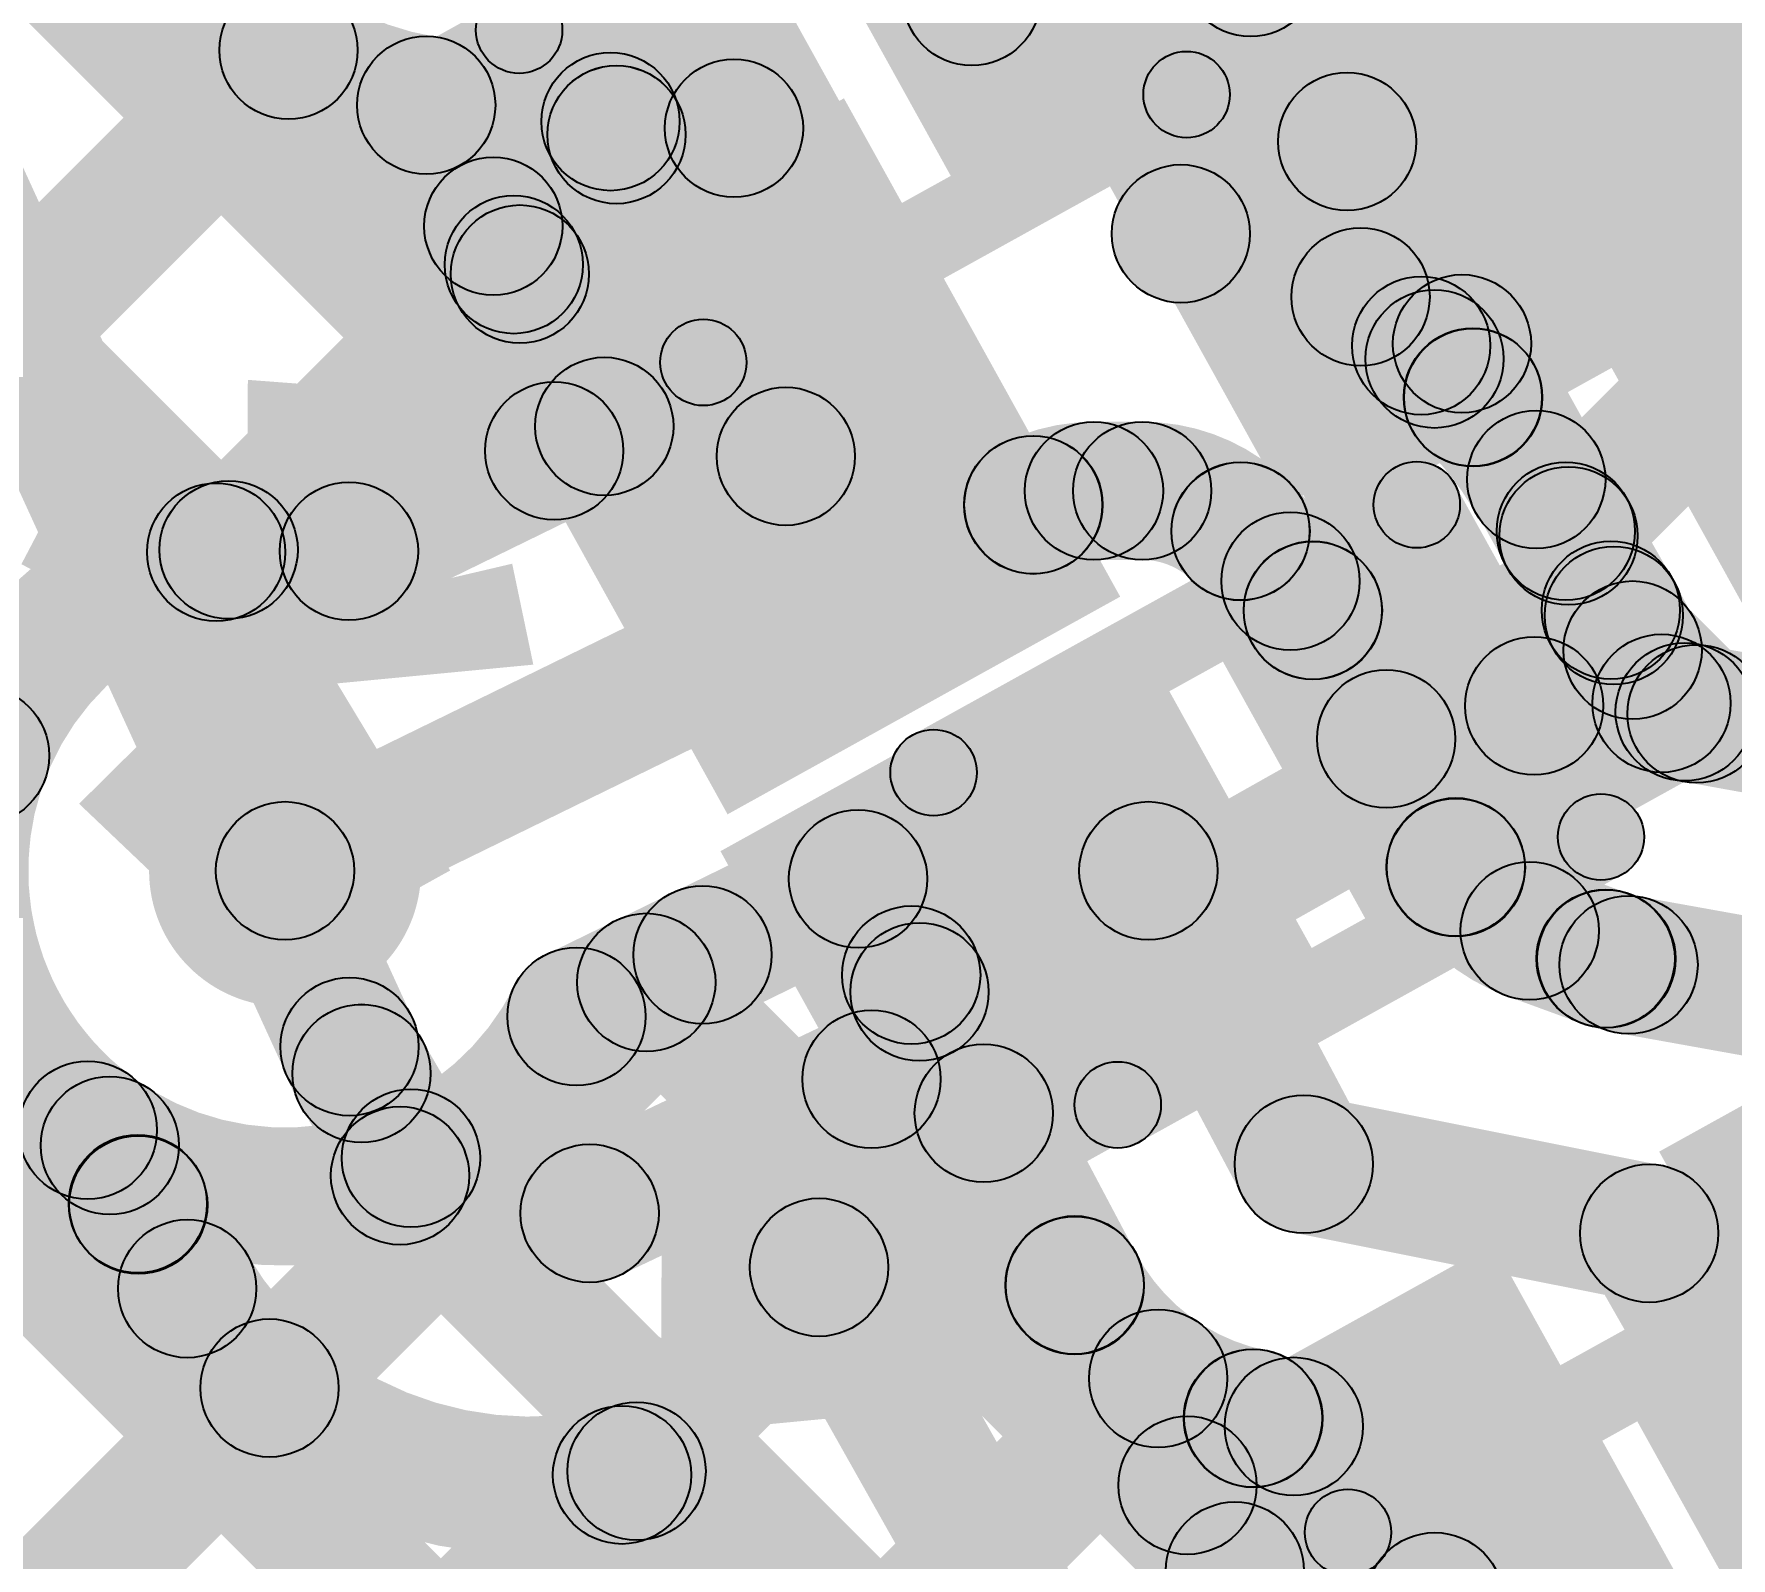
# Model space of a CAD drawing. Header units: millimetres. Extents: x 2.72 to 4.82, y 2.46 to 3.29.
# Drawn here: x 4.1385 to 4.2367, y 3.0222 to 3.1105 of the extents above; entities that cross this region are included whole.
import ezdxf

# ---------------------------------------------------------------- set-up
doc = ezdxf.new("R2010")
doc.units = ezdxf.units.MM
doc.header["$MEASUREMENT"] = 0
for name, color, linetype in [('BottomLayer', 5, 'Continuous'), ('BottomPaste', 16, 'Continuous'), ('BottomSolder', 6, 'Continuous'), ('TopLayer', 1, 'Continuous'), ('TopOverlay', 2, 'Continuous'), ('TopPaste', 8, 'Continuous'), ('TopSolder', 216, 'Continuous'), ('ViaHoleLayer', 16, 'Continuous')]:
    doc.layers.add(name, color=color, linetype=linetype)

# ---------------------------------------------------------------- blocks, each defined once
blk = doc.blocks.new('CAP_0201_B_11')
at = {"layer": 'BottomLayer'}
for points in [[(-0.0177165, 0.0059055), (-0.0059055, 0.0059055), (-0.0059055, -0.0059055), (-0.0177165, -0.0059055)], [(0.0059055, 0.0059055), (0.0177165, 0.0059055), (0.0177165, -0.0059055), (0.0059055, -0.0059055)]]:
    blk.add_hatch(color=5, dxfattribs=at).paths.add_polyline_path(points)
at = {"layer": 'BottomPaste'}
for points in [[(-0.0177165, 0.0059055), (-0.0059055, 0.0059055), (-0.0059055, -0.0059055), (-0.0177165, -0.0059055)], [(0.0059055, 0.0059055), (0.0177165, 0.0059055), (0.0177165, -0.0059055), (0.0059055, -0.0059055)]]:
    blk.add_hatch(color=16, dxfattribs=at).paths.add_polyline_path(points)
at = {"layer": 'BottomSolder'}
for points in [[(-0.0198819, 0.0080709), (-0.0037401, 0.0080709), (-0.0037401, -0.0080709), (-0.0198819, -0.0080709)], [(0.0037401, 0.0080709), (0.0198819, 0.0080709), (0.0198819, -0.0080709), (0.0037401, -0.0080709)]]:
    blk.add_hatch(color=6, dxfattribs=at).paths.add_polyline_path(points)
blk = doc.blocks.new('R__0402_B_47')
at = {"layer": 'BottomLayer'}
for points in [[(-0.0095, 0.0125), (-0.0095, -0.0125), (-0.0275, -0.0125), (-0.0275, 0.0125)], [(0.0275, 0.0125), (0.0275, -0.0125), (0.0095, -0.0125), (0.0095, 0.0125)]]:
    blk.add_hatch(color=5, dxfattribs=at).paths.add_polyline_path(points)
at = {"layer": 'BottomPaste'}
for points in [[(-0.0095, 0.0125), (-0.0095, -0.0125), (-0.0275, -0.0125), (-0.0275, 0.0125)], [(0.0275, 0.0125), (0.0275, -0.0125), (0.0095, -0.0125), (0.0095, 0.0125)]]:
    blk.add_hatch(color=16, dxfattribs=at).paths.add_polyline_path(points)
at = {"layer": 'BottomSolder'}
for points in [[(-0.0055, 0.0165), (-0.0055, -0.0165), (-0.0315, -0.0165), (-0.0315, 0.0165)], [(0.0315, 0.0165), (0.0315, -0.0165), (0.0055, -0.0165), (0.0055, 0.0165)]]:
    blk.add_hatch(color=6, dxfattribs=at).paths.add_polyline_path(points)
blk = doc.blocks.new('R__0402_B_48')
at = {"layer": 'BottomLayer'}
for points in [[(-0.0095, 0.0125), (-0.0095, -0.0125), (-0.0275, -0.0125), (-0.0275, 0.0125)], [(0.0275, 0.0125), (0.0275, -0.0125), (0.0095, -0.0125), (0.0095, 0.0125)]]:
    blk.add_hatch(color=5, dxfattribs=at).paths.add_polyline_path(points)
at = {"layer": 'BottomPaste'}
for points in [[(-0.0095, 0.0125), (-0.0095, -0.0125), (-0.0275, -0.0125), (-0.0275, 0.0125)], [(0.0275, 0.0125), (0.0275, -0.0125), (0.0095, -0.0125), (0.0095, 0.0125)]]:
    blk.add_hatch(color=16, dxfattribs=at).paths.add_polyline_path(points)
at = {"layer": 'BottomSolder'}
for points in [[(-0.0055, 0.0165), (-0.0055, -0.0165), (-0.0315, -0.0165), (-0.0315, 0.0165)], [(0.0315, 0.0165), (0.0315, -0.0165), (0.0055, -0.0165), (0.0055, 0.0165)]]:
    blk.add_hatch(color=6, dxfattribs=at).paths.add_polyline_path(points)
blk = doc.blocks.new('LED_0201_93')
at = {"layer": 'TopLayer'}
for points in [[(-0.011811, 0.00688975), (-0.003937, 0.00688975), (-0.003937, -0.00688975), (-0.011811, -0.00688975)], [(0.003937, 0.00688975), (0.011811, 0.00688975), (0.011811, -0.00688975), (0.003937, -0.00688975)]]:
    blk.add_hatch(color=1, dxfattribs=at).paths.add_polyline_path(points)
at = {"layer": 'TopOverlay'}
h = blk.add_hatch(color=2, dxfattribs=at)
edge = h.paths.add_edge_path()
edge.add_arc((-0.016, 0.011), 0.0025, 0, 360)
h = blk.add_hatch(color=2, dxfattribs=at)
edge = h.paths.add_edge_path()
edge.add_arc((-0.016, 0.011), 0.0025, 0, 360)
for points in [[(0.016, 0.0135), (0.016, 0.0085), (-0.016, 0.0085), (-0.016, 0.0135)], [(0.015999, -0.0130006), (0.028999, -0.0130006), (0.028999, 0.0129994), (0.015999, 0.0129994)], [(-0.0135, -0.011), (-0.0185, -0.011), (-0.0185, 0.011), (-0.0135, 0.011)], [(0.0130006, -0.0109996), (0.0170006, -0.0109996), (0.0170006, 0.0110004), (0.0130006, 0.0110004)], [(0.016, -0.0085), (0.016, -0.0135), (-0.016, -0.0135), (-0.016, -0.0085)]]:
    blk.add_hatch(color=2, dxfattribs=at).paths.add_polyline_path(points)
h = blk.add_hatch(color=2, dxfattribs=at)
edge = h.paths.add_edge_path()
edge.add_arc((0.016, 0.011), 0.0025, 0, 360)
h = blk.add_hatch(color=2, dxfattribs=at)
edge = h.paths.add_edge_path()
edge.add_arc((-0.016, -0.011), 0.0025, 0, 360)
h = blk.add_hatch(color=2, dxfattribs=at)
edge = h.paths.add_edge_path()
edge.add_arc((-0.016, -0.011), 0.0025, 0, 360)
h = blk.add_hatch(color=2, dxfattribs=at)
edge = h.paths.add_edge_path()
edge.add_arc((0.016, -0.011), 0.0025, 0, 360)
at = {"layer": 'TopPaste'}
for points in [[(-0.011811, 0.00688975), (-0.003937, 0.00688975), (-0.003937, -0.00688975), (-0.011811, -0.00688975)], [(0.003937, 0.00688975), (0.011811, 0.00688975), (0.011811, -0.00688975), (0.003937, -0.00688975)]]:
    blk.add_hatch(color=8, dxfattribs=at).paths.add_polyline_path(points)
at = {"layer": 'TopSolder'}
for points in [[(-0.0139764, 0.00905515), (-0.0017716, 0.00905515), (-0.0017716, -0.00905515), (-0.0139764, -0.00905515)], [(0.0017716, 0.00905515), (0.0139764, 0.00905515), (0.0139764, -0.00905515), (0.0017716, -0.00905515)]]:
    blk.add_hatch(color=216, dxfattribs=at).paths.add_polyline_path(points)
at = {"layer": 'TopOverlay'}
for centre in [(-0.016, 0.011), (-0.016, 0.011), (0.016, 0.011), (-0.016, -0.011), (-0.016, -0.011), (0.016, -0.011)]:
    blk.add_circle(centre, 0.0025, dxfattribs=at)
blk = doc.blocks.new('LED_0201_94')
at = {"layer": 'TopLayer'}
for points in [[(-0.011811, 0.00688975), (-0.003937, 0.00688975), (-0.003937, -0.00688975), (-0.011811, -0.00688975)], [(0.003937, 0.00688975), (0.011811, 0.00688975), (0.011811, -0.00688975), (0.003937, -0.00688975)]]:
    blk.add_hatch(color=1, dxfattribs=at).paths.add_polyline_path(points)
at = {"layer": 'TopOverlay'}
h = blk.add_hatch(color=2, dxfattribs=at)
edge = h.paths.add_edge_path()
edge.add_arc((-0.016, 0.0109999), 0.0025, 0, 360)
h = blk.add_hatch(color=2, dxfattribs=at)
edge = h.paths.add_edge_path()
edge.add_arc((-0.016, 0.0109999), 0.0025, 0, 360)
for points in [[(0.016, 0.0134999), (0.016, 0.0084999), (-0.016, 0.0084999), (-0.016, 0.0134999)], [(0.016001, -0.0130038), (0.029001, -0.0130038), (0.029001, 0.0129962), (0.016001, 0.0129962)], [(-0.0135, -0.0109999), (-0.0185, -0.0109999), (-0.0185, 0.0109999), (-0.0135, 0.0109999)], [(0.0130032, -0.010999), (0.0170032, -0.010999), (0.0170032, 0.011001), (0.0130032, 0.011001)], [(0.016, -0.0084999), (0.016, -0.0134999), (-0.016, -0.0134999), (-0.016, -0.0084999)]]:
    blk.add_hatch(color=2, dxfattribs=at).paths.add_polyline_path(points)
h = blk.add_hatch(color=2, dxfattribs=at)
edge = h.paths.add_edge_path()
edge.add_arc((0.016, 0.0109999), 0.0025, 0, 360)
h = blk.add_hatch(color=2, dxfattribs=at)
edge = h.paths.add_edge_path()
edge.add_arc((-0.016, -0.0109999), 0.0025, 0, 360)
h = blk.add_hatch(color=2, dxfattribs=at)
edge = h.paths.add_edge_path()
edge.add_arc((-0.016, -0.0109999), 0.0025, 0, 360)
h = blk.add_hatch(color=2, dxfattribs=at)
edge = h.paths.add_edge_path()
edge.add_arc((0.016, -0.0109999), 0.0025, 0, 360)
at = {"layer": 'TopPaste'}
for points in [[(-0.011811, 0.00688975), (-0.003937, 0.00688975), (-0.003937, -0.00688975), (-0.011811, -0.00688975)], [(0.003937, 0.00688975), (0.011811, 0.00688975), (0.011811, -0.00688975), (0.003937, -0.00688975)]]:
    blk.add_hatch(color=8, dxfattribs=at).paths.add_polyline_path(points)
at = {"layer": 'TopSolder'}
for points in [[(-0.0139764, 0.00905515), (-0.0017716, 0.00905515), (-0.0017716, -0.00905515), (-0.0139764, -0.00905515)], [(0.0017716, 0.00905515), (0.0139764, 0.00905515), (0.0139764, -0.00905515), (0.0017716, -0.00905515)]]:
    blk.add_hatch(color=216, dxfattribs=at).paths.add_polyline_path(points)
at = {"layer": 'TopOverlay'}
for centre in [(-0.016, 0.0109999), (-0.016, 0.0109999), (0.016, 0.0109999), (-0.016, -0.0109999), (-0.016, -0.0109999), (0.016, -0.0109999)]:
    blk.add_circle(centre, 0.0025, dxfattribs=at)
blk = doc.blocks.new('LED_0201_95')
at = {"layer": 'TopLayer'}
for points in [[(-0.0118108, 0.00688985), (-0.0039368, 0.00688985), (-0.0039368, -0.00688965), (-0.0118108, -0.00688965)], [(0.0039368, 0.00688965), (0.0118108, 0.00688965), (0.0118108, -0.00688985), (0.0039368, -0.00688985)]]:
    blk.add_hatch(color=1, dxfattribs=at).paths.add_polyline_path(points)
at = {"layer": 'TopOverlay'}
h = blk.add_hatch(color=2, dxfattribs=at)
edge = h.paths.add_edge_path()
edge.add_arc((-0.016, 0.0110002), 0.0025, 0, 360)
h = blk.add_hatch(color=2, dxfattribs=at)
edge = h.paths.add_edge_path()
edge.add_arc((-0.016, 0.0110002), 0.0025, 0, 360)
for points in [[(0.0159999234375732, 0.0134998999998901), (0.0159998765624268, 0.0084999000001099), (-0.0160000234375732, 0.0085002000001099), (-0.0159999765624268, 0.0135001999998901)], [(0.0160007, -0.0129982), (0.0290007, -0.0129982), (0.0290007, 0.0130018), (0.0160007, 0.0130018)], [(-0.0134999000000258, -0.0109998886364153), (-0.0184998999999742, -0.0109999113635847), (-0.0184999999999742, 0.0110001886364153), (-0.0135000000000258, 0.0110002113635847)], [(0.0130006, -0.0110033), (0.0170006, -0.0110033), (0.0170006, 0.0109967), (0.0130006, 0.0109967)], [(0.0160000234375732, -0.0085002000001099), (0.0159999765624268, -0.0135001999998901), (-0.0159999234375732, -0.0134998999998901), (-0.0159998765624268, -0.0084999000001099)]]:
    blk.add_hatch(color=2, dxfattribs=at).paths.add_polyline_path(points)
h = blk.add_hatch(color=2, dxfattribs=at)
edge = h.paths.add_edge_path()
edge.add_arc((0.0159999, 0.0109999), 0.0025, 0, 360)
h = blk.add_hatch(color=2, dxfattribs=at)
edge = h.paths.add_edge_path()
edge.add_arc((-0.0159999, -0.0109999), 0.0025, 0, 360)
h = blk.add_hatch(color=2, dxfattribs=at)
edge = h.paths.add_edge_path()
edge.add_arc((-0.0159999, -0.0109999), 0.0025, 0, 360)
h = blk.add_hatch(color=2, dxfattribs=at)
edge = h.paths.add_edge_path()
edge.add_arc((0.016, -0.0110002), 0.0025, 0, 360)
at = {"layer": 'TopPaste'}
for points in [[(-0.0118108, 0.00688985), (-0.0039368, 0.00688985), (-0.0039368, -0.00688965), (-0.0118108, -0.00688965)], [(0.0039368, 0.00688965), (0.0118108, 0.00688965), (0.0118108, -0.00688985), (0.0039368, -0.00688985)]]:
    blk.add_hatch(color=8, dxfattribs=at).paths.add_polyline_path(points)
at = {"layer": 'TopSolder'}
for points in [[(-0.0139762, 0.00905525), (-0.0017714, 0.00905525), (-0.0017714, -0.00905505), (-0.0139762, -0.00905505)], [(0.0017714, 0.00905505), (0.0139762, 0.00905505), (0.0139762, -0.00905525), (0.0017714, -0.00905525)]]:
    blk.add_hatch(color=216, dxfattribs=at).paths.add_polyline_path(points)
at = {"layer": 'TopOverlay'}
for centre in [(-0.016, 0.0110002), (-0.016, 0.0110002), (0.0159999, 0.0109999), (-0.0159999, -0.0109999), (-0.0159999, -0.0109999), (0.016, -0.0110002)]:
    blk.add_circle(centre, 0.0025, dxfattribs=at)

msp = doc.modelspace()

# ---------------------------------------------------------------- hatches: boundary and pattern name
at = {"layer": 'BottomLayer'}
for points in [[(4.4437467, 2.7052084), (4.4672297, 2.7182252), (4.1556561, 3.2803188), (4.1321731, 3.267302)], [(4.2130556, 3.0818252), (4.2428117, 3.0983193), (4.1451544, 3.2744976), (4.1153983, 3.2580035)], [(4.113147249058592, 3.137435927951392), (4.120421550941407, 3.140765272048608), (4.160372250941408, 3.053476772048608), (4.153097949058592, 3.050147427951392)], [(4.044716472875254, 3.128171572875254), (4.050373327124746, 3.133828427124746), (4.204628527124746, 2.979573227124746), (4.198971672875254, 2.973916372875254)], [(4.16028607887233, 3.12351447320541), (4.16771392112767, 3.12648552679459), (4.17555942112767, 3.106871226794591), (4.168131578872329, 3.103900173205409)], [(4.168654134528445, 3.102768600174588), (4.175733465471555, 3.106494599825413), (4.185539665471555, 3.087862999825413), (4.178460334528445, 3.084137000174588)], [(4.188932723403992, 3.04644204948279), (4.185005476596008, 3.05341175051721), (4.223376176596008, 3.07503265051721), (4.227303423403992, 3.06806294948279)], [(4.2506489, 3.0154907), (4.280405, 3.0319848), (4.2652605, 3.0593061), (4.2355044, 3.042812)], [(4.172359456819288, 3.038547202293458), (4.168922743180712, 3.045771397706542), (4.185250743180712, 3.053538997706542), (4.188687456819288, 3.046314802293458)], [(4.153975358868878, 3.048246359660018), (4.160885641131123, 3.052277240339981), (4.163749141131122, 3.047368240339981), (4.156838858868878, 3.043337359660018)], [(4.049261427124746, 2.949004672875254), (4.043604572875254, 2.954661527124746), (4.138747572875254, 3.049804527124746), (4.144404427124746, 3.044147672875254)], [(4.141048763756577, 3.040636651280884), (4.147959036243423, 3.044667548719116), (4.150792336243423, 3.039810348719116), (4.143882063756577, 3.035779451280884)], [(4.180441508979693, 3.037066725968293), (4.187411491020307, 3.040993474031707), (4.226882791020307, 2.970931874031707), (4.219912808979693, 2.967005125968293)], [(4.049261427124746, 2.923548872875254), (4.043604572875254, 2.929205727124746), (4.149268472875254, 3.034869627124746), (4.154925327124746, 3.029212772875254)], [(4.049261427124746, 2.898093072875254), (4.043604572875254, 2.903749927124746), (4.169688572875254, 3.029833927124746), (4.175345427124746, 3.024177072875254)], [(4.169876708657288, 3.025259626540563), (4.176846691342712, 3.029186373459437), (4.213814091342712, 2.963569173459437), (4.206844108657288, 2.959642426540563)]]:
    msp.add_hatch(color=5, dxfattribs=at).paths.add_polyline_path(points)
h = msp.add_hatch(color=5, dxfattribs=at)
edge = h.paths.add_edge_path()
edge.add_arc((4.1718455, 3.1053857), 0.004, 0, 360)
h = msp.add_hatch(color=5, dxfattribs=at)
edge = h.paths.add_edge_path()
edge.add_arc((4.1718456, 3.1053857), 0.004, 0, 360)
h = msp.add_hatch(color=5, dxfattribs=at)
edge = h.paths.add_edge_path()
edge.add_arc((4.1721937, 3.1046316), 0.004, 0, 360)
h = msp.add_hatch(color=5, dxfattribs=at)
edge = h.paths.add_edge_path()
edge.add_arc((4.1721937, 3.1046315), 0.004, 0, 360)
h = msp.add_hatch(color=5, dxfattribs=at)
edge = h.paths.add_edge_path()
edge.add_arc((4.1721938, 3.1046316), 0.004, 0, 360)
h = msp.add_hatch(color=5, dxfattribs=at)
edge = h.paths.add_edge_path()
edge.add_arc((4.1721938, 3.1046316), 0.004, 0, 360)
h = msp.add_hatch(color=5, dxfattribs=at)
edge = h.paths.add_edge_path()
edge.add_arc((4.182, 3.086), 0.004, 0, 360)
h = msp.add_hatch(color=5, dxfattribs=at)
edge = h.paths.add_edge_path()
edge.add_arc((4.2253398, 3.0715478), 0.004, 0, 360)
h = msp.add_hatch(color=5, dxfattribs=at)
edge = h.paths.add_edge_path()
edge.add_arc((4.153, 3.062), 0.007874, 0, 360)
h = msp.add_hatch(color=5, dxfattribs=at)
edge = h.paths.add_edge_path()
edge.add_arc((4.1567351, 3.0518121), 0.004, 0, 360)
h = msp.add_hatch(color=5, dxfattribs=at)
edge = h.paths.add_edge_path()
edge.add_arc((4.1567351, 3.0518121), 0.004, 0, 360)
h = msp.add_hatch(color=5, dxfattribs=at)
edge = h.paths.add_edge_path()
edge.add_arc((4.1567351, 3.051812), 0.004, 0, 360)
h = msp.add_hatch(color=5, dxfattribs=at)
edge = h.paths.add_edge_path()
edge.add_arc((4.1567351, 3.051812), 0.004, 0, 360)
h = msp.add_hatch(color=5, dxfattribs=at)
edge = h.paths.add_edge_path()
edge.add_arc((4.1574304, 3.0502617), 0.004, 0, 360)
h = msp.add_hatch(color=5, dxfattribs=at)
edge = h.paths.add_edge_path()
edge.add_arc((4.1574305, 3.0502618), 0.004, 0, 360)
h = msp.add_hatch(color=5, dxfattribs=at)
edge = h.paths.add_edge_path()
edge.add_arc((4.1869691, 3.0499269), 0.004, 0, 360)
h = msp.add_hatch(color=5, dxfattribs=at)
edge = h.paths.add_edge_path()
edge.add_arc((4.1869691, 3.0499269), 0.004, 0, 360)
h = msp.add_hatch(color=5, dxfattribs=at)
edge = h.paths.add_edge_path()
edge.add_arc((4.1869691, 3.0499269), 0.004, 0, 360)
h = msp.add_hatch(color=5, dxfattribs=at)
edge = h.paths.add_edge_path()
edge.add_arc((4.1869691, 3.0499269), 0.004, 0, 360)
h = msp.add_hatch(color=5, dxfattribs=at)
edge = h.paths.add_edge_path()
edge.add_arc((4.1869692, 3.049927), 0.004, 0, 360)
h = msp.add_hatch(color=5, dxfattribs=at)
edge = h.paths.add_edge_path()
edge.add_arc((4.141576, 3.0469761), 0.004, 0, 360)
h = msp.add_hatch(color=5, dxfattribs=at)
edge = h.paths.add_edge_path()
edge.add_arc((4.1428554, 3.0460842), 0.004, 0, 360)
h = msp.add_hatch(color=5, dxfattribs=at)
edge = h.paths.add_edge_path()
edge.add_arc((4.1428554, 3.0460841), 0.004, 0, 360)
h = msp.add_hatch(color=5, dxfattribs=at)
edge = h.paths.add_edge_path()
edge.add_arc((4.160294, 3.0453528), 0.004, 0, 360)
h = msp.add_hatch(color=5, dxfattribs=at)
edge = h.paths.add_edge_path()
edge.add_arc((4.1602941, 3.0453528), 0.004, 0, 360)
h = msp.add_hatch(color=5, dxfattribs=at)
edge = h.paths.add_edge_path()
edge.add_arc((4.1444731, 3.0427047), 0.004, 0, 360)
h = msp.add_hatch(color=5, dxfattribs=at)
edge = h.paths.add_edge_path()
edge.add_arc((4.1445039, 3.0426521), 0.004, 0, 360)
h = msp.add_hatch(color=5, dxfattribs=at)
edge = h.paths.add_edge_path()
edge.add_arc((4.1706411, 3.0421593), 0.004, 0, 360)
h = msp.add_hatch(color=5, dxfattribs=at)
edge = h.paths.add_edge_path()
edge.add_arc((4.1706411, 3.0421593), 0.004, 0, 360)
h = msp.add_hatch(color=5, dxfattribs=at)
edge = h.paths.add_edge_path()
edge.add_arc((4.1839265, 3.0390301), 0.004, 0, 360)
h = msp.add_hatch(color=5, dxfattribs=at)
edge = h.paths.add_edge_path()
edge.add_arc((4.1839266, 3.0390301), 0.004, 0, 360)
h = msp.add_hatch(color=5, dxfattribs=at)
edge = h.paths.add_edge_path()
edge.add_arc((4.1473372, 3.0377949), 0.004, 0, 360)
h = msp.add_hatch(color=5, dxfattribs=at)
edge = h.paths.add_edge_path()
edge.add_arc((4.1473373, 3.0377949), 0.004, 0, 360)
h = msp.add_hatch(color=5, dxfattribs=at)
edge = h.paths.add_edge_path()
edge.add_arc((4.1520969, 3.0320412), 0.004, 0, 360)
h = msp.add_hatch(color=5, dxfattribs=at)
edge = h.paths.add_edge_path()
edge.add_arc((4.172517, 3.0270055), 0.004, 0, 360)
h = msp.add_hatch(color=5, dxfattribs=at)
edge = h.paths.add_edge_path()
edge.add_arc((4.1733617, 3.027223), 0.004, 0, 360)
h = msp.add_hatch(color=5, dxfattribs=at)
edge = h.paths.add_edge_path()
edge.add_arc((4.1733617, 3.027223), 0.004, 0, 360)
h = msp.add_hatch(color=5, dxfattribs=at)
edge = h.paths.add_edge_path()
edge.add_arc((4.2195931, 3.0196658), 0.004, 0, 360)
at = {"layer": 'TopLayer'}
for points in [[(3.989696772875254, 3.183191272875254), (3.995353627124746, 3.188848127124746), (4.270228527124746, 2.913973227124746), (4.264571672875254, 2.908316372875254)], [(4.040630472875254, 3.183169172875254), (4.046287327124746, 3.188826027124746), (4.151837627124746, 3.083275727124746), (4.146180772875254, 3.077618872875254)], [(4.066097372875253, 3.183158072875254), (4.071754227124746, 3.188814927124746), (4.171421027124746, 3.089148127124746), (4.165764172875254, 3.083491272875254)], [(4.218121227124747, 3.092408672875254), (4.212464372875254, 3.098065527124746), (4.303110572875254, 3.188711727124746), (4.308767427124746, 3.183054872875254)], [(4.230009327124746, 3.078840972875254), (4.224352472875254, 3.084497827124746), (4.328555272875254, 3.188700627124746), (4.334212127124746, 3.183043772875254)], [(4.198020072875254, 3.127606072875254), (4.203676927124746, 3.133262927124746), (4.420245227124746, 2.916694627124746), (4.414588372875254, 2.911037772875254)], [(4.168505496408536, 3.117044635272965), (4.175660903591464, 3.120622364727035), (4.182577703591464, 3.106788864727035), (4.175422296408536, 3.103211135272965)], [(4.203004914954284, 3.116735272735108), (4.210001885045716, 3.120613727264892), (4.218008985045716, 3.106168427264892), (4.211012014954284, 3.102289972735108)], [(4.024974827124746, 2.975629672875254), (4.019317972875254, 2.981286527124746), (4.150377272875254, 3.112345827124746), (4.156034127124746, 3.106688972875254)], [(4.157681713541025, 3.104398575284716), (4.164678686458975, 3.108277024715284), (4.168561086458975, 3.101272924715284), (4.161564113541025, 3.097394475284716)], [(4.206825543716193, 3.095395924073371), (4.202947056283807, 3.102392875926629), (4.212571256283807, 3.107727675926629), (4.216449743716193, 3.100730724073371)], [(4.152561627124746, 3.077760672875254), (4.146904772875254, 3.083417527124746), (4.163418672875254, 3.099931427124746), (4.169075527124746, 3.094274572875254)], [(4.163103335182155, 3.094617636243236), (4.170100264817845, 3.098496163756764), (4.174989464817845, 3.089675963756764), (4.167992535182155, 3.085797436243236)], [(4.216743809033185, 3.088812236718764), (4.222400790966815, 3.094468963281236), (4.224615890966816, 3.092253763281236), (4.218958909033184, 3.086597036718764)], [(4.217666123342896, 3.090583957601614), (4.224663076657103, 3.094462442398386), (4.230831776657103, 3.083333842398386), (4.223834823342896, 3.079455357601614)], [(4.158460151859998, 3.076913568096423), (4.154946448140002, 3.084100631903576), (4.169734148140002, 3.091330231903576), (4.173247851859998, 3.084143168096424)], [(4.199850856897539, 3.07999990000256), (4.199851143102461, 3.087999899997441), (4.202646343102461, 3.08799979999744), (4.202646056897539, 3.07999980000256)], [(4.154756838594428, 3.058406461611012), (4.151243161405572, 3.065593538388988), (4.194575561405572, 3.086778238388987), (4.198089238594427, 3.079591161611012)], [(4.198105476345878, 3.079599145611668), (4.194559323654122, 3.086770254388332), (4.194568423654122, 3.086774754388332), (4.198114576345878, 3.079603645611668)], [(4.205514623839997, 3.07882822191136), (4.211171576160003, 3.08448497808864), (4.214055576160002, 3.08160087808864), (4.208398623839997, 3.07594412191136)], [(4.205545033267381, 3.078798115247581), (4.211125966732619, 3.084529884752419), (4.211133566732619, 3.084522484752419), (4.205552633267381, 3.078790715247581)], [(4.223859180835429, 3.079412052136678), (4.23080741916457, 3.083377147863322), (4.233264119164571, 3.079072147863322), (4.22631588083543, 3.075107052136678)], [(4.209057980325039, 3.07508485303106), (4.21600621967496, 3.07904994696894), (4.22024771967496, 3.07161734696894), (4.213299480325039, 3.06765225303106)], [(4.209072366555564, 3.075059787553973), (4.215975433444437, 3.079103012446027), (4.215983633444437, 3.079089012446027), (4.209080566555564, 3.075045787553973)], [(4.226442665274515, 3.074879776937749), (4.233474734725485, 3.078694223062251), (4.236237034725485, 3.073601823062251), (4.229204965274515, 3.069787376937749)], [(4.228219172875254, 3.071951172875254), (4.233876027124746, 3.077608027124746), (4.237573727124746, 3.073910327124746), (4.231916872875254, 3.068253472875254)], [(4.233355389837956, 3.067267496670215), (4.234769610162044, 3.075141503329784), (4.244723610162044, 3.073353703329785), (4.243309389837956, 3.065479696670216)], [(4.213257576245589, 3.067727556712316), (4.220289623754411, 3.071542043287684), (4.224314823754411, 3.064121543287684), (4.217282776245589, 3.060307056712317)], [(4.171636442504518, 3.049962063522612), (4.168122757495483, 3.057149136477388), (4.184427257495482, 3.065120236477388), (4.187940942504517, 3.057933163522612)], [(4.199464848334612, 3.060128449118324), (4.206535151665388, 3.063871550881676), (4.215535151665388, 3.046871550881676), (4.208464848334612, 3.043128449118324)], [(4.217280114526448, 3.060311971811118), (4.224317485473552, 3.064116628188882), (4.224332785473552, 3.064088328188882), (4.217295414526448, 3.060283671811118)], [(4.18268561380925, 3.05958747480082), (4.18968258619075, 3.06346592519918), (4.192768286190749, 3.05789912519918), (4.18577131380925, 3.05402067480082)], [(4.223713084704727, 3.05475728311984), (4.226458315295273, 3.06227151688016), (4.230856715295273, 3.06066461688016), (4.228111484704727, 3.05315038311984)], [(4.016904727124746, 2.891192172875254), (4.011247872875254, 2.896849027124746), (4.174352372875254, 3.059953527124746), (4.180009227124746, 3.054296672875254)], [(4.22810817413116, 3.053151594249924), (4.230860025868839, 3.060663405750077), (4.23090042586884, 3.060648605750076), (4.22814857413116, 3.053136794249923)], [(4.230107072866604, 3.052610899718413), (4.231521327133397, 3.060484900281587), (4.242071927133396, 3.058589900281587), (4.240657672866604, 3.050715899718413)], [(4.171095372875254, 3.052704272875254), (4.176752227124746, 3.058361127124746), (4.210841427124747, 3.024271927124746), (4.205184572875254, 3.018615072875254)], [(4.186208052386862, 3.053110141464095), (4.193278347613139, 3.056853258535905), (4.202265847613138, 3.039876958535905), (4.195195552386862, 3.036133841464095)], [(4.023271027124746, 2.872102672875254), (4.017614172875254, 2.877759527124746), (4.190635972875254, 3.050781327124746), (4.196292827124746, 3.045124472875254)], [(4.010639427124747, 2.910382672875254), (4.004982572875254, 2.916039527124746), (4.138747572875254, 3.049804527124746), (4.144404427124746, 3.044147672875254)], [(4.211215535459447, 3.041077677297237), (4.212784464540553, 3.048922322702764), (4.232784464540553, 3.044922322702764), (4.231215535459447, 3.037077677297237)], [(4.156831972875254, 3.041511872875254), (4.162488827124746, 3.047168727124746), (4.240139327124746, 2.969518227124746), (4.234482472875253, 2.963861372875254)], [(4.22852639322247, 3.039016554524293), (4.235473606777529, 3.042983445475707), (4.244247206777529, 3.027618245475707), (4.237299993222471, 3.023651354524293)], [(4.026627127124746, 2.850002972875254), (4.020970272875254, 2.855659827124746), (4.200735772875253, 3.035425327124746), (4.206392627124746, 3.029768472875254)], [(4.207201961947578, 3.02290673417929), (4.203323438052422, 3.02990366582071), (4.209481638052422, 3.03331726582071), (4.213360161947578, 3.02632033417929)], [(4.201764214954284, 3.024465972735108), (4.208761185045717, 3.028344427264893), (4.216768285045716, 3.013899127264892), (4.209771314954284, 3.010020672735108)]]:
    msp.add_hatch(color=1, dxfattribs=at).paths.add_polyline_path(points)
h = msp.add_hatch(color=1, dxfattribs=at)
edge = h.paths.add_edge_path()
edge.add_arc((4.2089181, 3.1143182), 0.004, 0, 360)
h = msp.add_hatch(color=1, dxfattribs=at)
edge = h.paths.add_edge_path()
edge.add_arc((4.1927732, 3.1126344), 0.004, 0, 360)
h = msp.add_hatch(color=1, dxfattribs=at)
edge = h.paths.add_edge_path()
edge.add_arc((4.1532057, 3.1095174), 0.004, 0, 360)
h = msp.add_hatch(color=1, dxfattribs=at)
edge = h.paths.add_edge_path()
edge.add_arc((4.1611802, 3.1063378), 0.004, 0, 360)
h = msp.add_hatch(color=1, dxfattribs=at)
edge = h.paths.add_edge_path()
edge.add_arc((4.1611802, 3.1063378), 0.004, 0, 360)
h = msp.add_hatch(color=1, dxfattribs=at)
edge = h.paths.add_edge_path()
edge.add_arc((4.179, 3.105), 0.004, 0, 360)
h = msp.add_hatch(color=1, dxfattribs=at)
edge = h.paths.add_edge_path()
edge.add_arc((4.2145105, 3.1042292), 0.004, 0, 360)
h = msp.add_hatch(color=1, dxfattribs=at)
edge = h.paths.add_edge_path()
edge.add_arc((4.2145105, 3.1042292), 0.004, 0, 360)
h = msp.add_hatch(color=1, dxfattribs=at)
edge = h.paths.add_edge_path()
edge.add_arc((4.1650626, 3.0993337), 0.004, 0, 360)
h = msp.add_hatch(color=1, dxfattribs=at)
edge = h.paths.add_edge_path()
edge.add_arc((4.2048863, 3.0988944), 0.004, 0, 360)
h = msp.add_hatch(color=1, dxfattribs=at)
edge = h.paths.add_edge_path()
edge.add_arc((4.2048863, 3.0988944), 0.004, 0, 360)
h = msp.add_hatch(color=1, dxfattribs=at)
edge = h.paths.add_edge_path()
edge.add_arc((4.1662471, 3.097103), 0.004, 0, 360)
h = msp.add_hatch(color=1, dxfattribs=at)
edge = h.paths.add_edge_path()
edge.add_arc((4.1666018, 3.0965569), 0.004, 0, 360)
h = msp.add_hatch(color=1, dxfattribs=at)
edge = h.paths.add_edge_path()
edge.add_arc((4.2152928, 3.0952371), 0.004, 0, 360)
h = msp.add_hatch(color=1, dxfattribs=at)
edge = h.paths.add_edge_path()
edge.add_arc((4.2188001, 3.0924114), 0.004, 0, 360)
h = msp.add_hatch(color=1, dxfattribs=at)
edge = h.paths.add_edge_path()
edge.add_arc((4.2211646, 3.0925232), 0.004, 0, 360)
h = msp.add_hatch(color=1, dxfattribs=at)
edge = h.paths.add_edge_path()
edge.add_arc((4.2195723, 3.0916406), 0.004, 0, 360)
h = msp.add_hatch(color=1, dxfattribs=at)
edge = h.paths.add_edge_path()
edge.add_arc((4.2217874, 3.0894254), 0.004, 0, 360)
h = msp.add_hatch(color=1, dxfattribs=at)
edge = h.paths.add_edge_path()
edge.add_arc((4.2218084, 3.0894044), 0.004, 0, 360)
h = msp.add_hatch(color=1, dxfattribs=at)
edge = h.paths.add_edge_path()
edge.add_arc((4.171491, 3.0877367), 0.004, 0, 360)
h = msp.add_hatch(color=1, dxfattribs=at)
edge = h.paths.add_edge_path()
edge.add_arc((4.171491, 3.0877367), 0.004, 0, 360)
h = msp.add_hatch(color=1, dxfattribs=at)
edge = h.paths.add_edge_path()
edge.add_arc((4.1685926, 3.0863197), 0.004, 0, 360)
h = msp.add_hatch(color=1, dxfattribs=at)
edge = h.paths.add_edge_path()
edge.add_arc((4.2254675, 3.0846625), 0.004, 0, 360)
h = msp.add_hatch(color=1, dxfattribs=at)
edge = h.paths.add_edge_path()
edge.add_arc((4.1998508, 3.0839999), 0.004, 0, 360)
h = msp.add_hatch(color=1, dxfattribs=at)
edge = h.paths.add_edge_path()
edge.add_arc((4.1998508, 3.0839999), 0.004, 0, 360)
h = msp.add_hatch(color=1, dxfattribs=at)
edge = h.paths.add_edge_path()
edge.add_arc((4.199851, 3.0839999), 0.004, 0, 360)
h = msp.add_hatch(color=1, dxfattribs=at)
edge = h.paths.add_edge_path()
edge.add_arc((4.199851, 3.0839999), 0.004, 0, 360)
h = msp.add_hatch(color=1, dxfattribs=at)
edge = h.paths.add_edge_path()
edge.add_arc((4.2026462, 3.0839998), 0.004, 0, 360)
h = msp.add_hatch(color=1, dxfattribs=at)
edge = h.paths.add_edge_path()
edge.add_arc((4.2026462, 3.0839998), 0.004, 0, 360)
h = msp.add_hatch(color=1, dxfattribs=at)
edge = h.paths.add_edge_path()
edge.add_arc((4.1963324, 3.0831847), 0.004, 0, 360)
h = msp.add_hatch(color=1, dxfattribs=at)
edge = h.paths.add_edge_path()
edge.add_arc((4.1963324, 3.0831847), 0.004, 0, 360)
h = msp.add_hatch(color=1, dxfattribs=at)
edge = h.paths.add_edge_path()
edge.add_arc((4.1963324, 3.0831847), 0.004, 0, 360)
h = msp.add_hatch(color=1, dxfattribs=at)
edge = h.paths.add_edge_path()
edge.add_arc((4.1963415, 3.0831892), 0.004, 0, 360)
h = msp.add_hatch(color=1, dxfattribs=at)
edge = h.paths.add_edge_path()
edge.add_arc((4.1963415, 3.0831892), 0.004, 0, 360)
h = msp.add_hatch(color=1, dxfattribs=at)
edge = h.paths.add_edge_path()
edge.add_arc((4.1963415, 3.0831892), 0.004, 0, 360)
h = msp.add_hatch(color=1, dxfattribs=at)
edge = h.paths.add_edge_path()
edge.add_arc((4.2083355, 3.081664), 0.004, 0, 360)
h = msp.add_hatch(color=1, dxfattribs=at)
edge = h.paths.add_edge_path()
edge.add_arc((4.2083356, 3.0816641), 0.004, 0, 360)
h = msp.add_hatch(color=1, dxfattribs=at)
edge = h.paths.add_edge_path()
edge.add_arc((4.2083431, 3.0816566), 0.004, 0, 360)
h = msp.add_hatch(color=1, dxfattribs=at)
edge = h.paths.add_edge_path()
edge.add_arc((4.2083431, 3.0816566), 0.004, 0, 360)
h = msp.add_hatch(color=1, dxfattribs=at)
edge = h.paths.add_edge_path()
edge.add_arc((4.2271809, 3.0816694), 0.004, 0, 360)
h = msp.add_hatch(color=1, dxfattribs=at)
edge = h.paths.add_edge_path()
edge.add_arc((4.2273333, 3.0813946), 0.004, 0, 360)
h = msp.add_hatch(color=1, dxfattribs=at)
edge = h.paths.add_edge_path()
edge.add_arc((4.2273333, 3.0813946), 0.004, 0, 360)
h = msp.add_hatch(color=1, dxfattribs=at)
edge = h.paths.add_edge_path()
edge.add_arc((4.1490092, 3.0804473), 0.004, 0, 360)
h = msp.add_hatch(color=1, dxfattribs=at)
edge = h.paths.add_edge_path()
edge.add_arc((4.1497332, 3.0805891), 0.004, 0, 360)
h = msp.add_hatch(color=1, dxfattribs=at)
edge = h.paths.add_edge_path()
edge.add_arc((4.1567033, 3.0805071), 0.004, 0, 360)
h = msp.add_hatch(color=1, dxfattribs=at)
edge = h.paths.add_edge_path()
edge.add_arc((4.1567033, 3.0805071), 0.004, 0, 360)
h = msp.add_hatch(color=1, dxfattribs=at)
edge = h.paths.add_edge_path()
edge.add_arc((4.2112271, 3.0787725), 0.004, 0, 360)
h = msp.add_hatch(color=1, dxfattribs=at)
edge = h.paths.add_edge_path()
edge.add_arc((4.2112272, 3.0787726), 0.004, 0, 360)
h = msp.add_hatch(color=1, dxfattribs=at)
edge = h.paths.add_edge_path()
edge.add_arc((4.2125239, 3.0770814), 0.004, 0, 360)
h = msp.add_hatch(color=1, dxfattribs=at)
edge = h.paths.add_edge_path()
edge.add_arc((4.212524, 3.0770814), 0.004, 0, 360)
h = msp.add_hatch(color=1, dxfattribs=at)
edge = h.paths.add_edge_path()
edge.add_arc((4.2125321, 3.0770674), 0.004, 0, 360)
h = msp.add_hatch(color=1, dxfattribs=at)
edge = h.paths.add_edge_path()
edge.add_arc((4.2125321, 3.0770674), 0.004, 0, 360)
h = msp.add_hatch(color=1, dxfattribs=at)
edge = h.paths.add_edge_path()
edge.add_arc((4.22979, 3.0770896), 0.004, 0, 360)
h = msp.add_hatch(color=1, dxfattribs=at)
edge = h.paths.add_edge_path()
edge.add_arc((4.2299587, 3.076787), 0.004, 0, 360)
h = msp.add_hatch(color=1, dxfattribs=at)
edge = h.paths.add_edge_path()
edge.add_arc((4.2310476, 3.0747796), 0.004, 0, 360)
h = msp.add_hatch(color=1, dxfattribs=at)
edge = h.paths.add_edge_path()
edge.add_arc((4.232721, 3.0716946), 0.004, 0, 360)
h = msp.add_hatch(color=1, dxfattribs=at)
edge = h.paths.add_edge_path()
edge.add_arc((4.2340625, 3.0712045), 0.004, 0, 360)
h = msp.add_hatch(color=1, dxfattribs=at)
edge = h.paths.add_edge_path()
edge.add_arc((4.2347453, 3.0710819), 0.004, 0, 360)
h = msp.add_hatch(color=1, dxfattribs=at)
edge = h.paths.add_edge_path()
edge.add_arc((4.2167736, 3.0696348), 0.004, 0, 360)
h = msp.add_hatch(color=1, dxfattribs=at)
edge = h.paths.add_edge_path()
edge.add_arc((4.2167736, 3.0696348), 0.004, 0, 360)
h = msp.add_hatch(color=1, dxfattribs=at)
edge = h.paths.add_edge_path()
edge.add_arc((4.1353403, 3.0686604), 0.004, 0, 360)
h = msp.add_hatch(color=1, dxfattribs=at)
edge = h.paths.add_edge_path()
edge.add_arc((4.153, 3.062), 0.007874, 0, 360)
h = msp.add_hatch(color=1, dxfattribs=at)
edge = h.paths.add_edge_path()
edge.add_arc((4.153, 3.062), 0.004, 0, 360)
h = msp.add_hatch(color=1, dxfattribs=at)
edge = h.paths.add_edge_path()
edge.add_arc((4.203, 3.062), 0.004, 0, 360)
h = msp.add_hatch(color=1, dxfattribs=at)
edge = h.paths.add_edge_path()
edge.add_arc((4.2207988, 3.0622143), 0.004, 0, 360)
h = msp.add_hatch(color=1, dxfattribs=at)
edge = h.paths.add_edge_path()
edge.add_arc((4.2207988, 3.0622143), 0.004, 0, 360)
h = msp.add_hatch(color=1, dxfattribs=at)
edge = h.paths.add_edge_path()
edge.add_arc((4.2208141, 3.062186), 0.004, 0, 360)
h = msp.add_hatch(color=1, dxfattribs=at)
edge = h.paths.add_edge_path()
edge.add_arc((4.2208141, 3.062186), 0.004, 0, 360)
h = msp.add_hatch(color=1, dxfattribs=at)
edge = h.paths.add_edge_path()
edge.add_arc((4.1861841, 3.0615267), 0.004, 0, 360)
h = msp.add_hatch(color=1, dxfattribs=at)
edge = h.paths.add_edge_path()
edge.add_arc((4.1861841, 3.0615267), 0.004, 0, 360)
h = msp.add_hatch(color=1, dxfattribs=at)
edge = h.paths.add_edge_path()
edge.add_arc((4.2250857, 3.0585145), 0.004, 0, 360)
h = msp.add_hatch(color=1, dxfattribs=at)
edge = h.paths.add_edge_path()
edge.add_arc((4.2250857, 3.0585144), 0.004, 0, 360)
h = msp.add_hatch(color=1, dxfattribs=at)
edge = h.paths.add_edge_path()
edge.add_arc((4.1771808, 3.0571251), 0.004, 0, 360)
h = msp.add_hatch(color=1, dxfattribs=at)
edge = h.paths.add_edge_path()
edge.add_arc((4.2294841, 3.0569075), 0.004, 0, 360)
h = msp.add_hatch(color=1, dxfattribs=at)
edge = h.paths.add_edge_path()
edge.add_arc((4.2294841, 3.0569075), 0.004, 0, 360)
h = msp.add_hatch(color=1, dxfattribs=at)
edge = h.paths.add_edge_path()
edge.add_arc((4.2295245, 3.0568927), 0.004, 0, 360)
h = msp.add_hatch(color=1, dxfattribs=at)
edge = h.paths.add_edge_path()
edge.add_arc((4.2295245, 3.0568927), 0.004, 0, 360)
h = msp.add_hatch(color=1, dxfattribs=at)
edge = h.paths.add_edge_path()
edge.add_arc((4.1892698, 3.0559599), 0.004, 0, 360)
h = msp.add_hatch(color=1, dxfattribs=at)
edge = h.paths.add_edge_path()
edge.add_arc((4.2308142, 3.0565479), 0.004, 0, 360)
h = msp.add_hatch(color=1, dxfattribs=at)
edge = h.paths.add_edge_path()
edge.add_arc((4.2308142, 3.0565479), 0.004, 0, 360)
h = msp.add_hatch(color=1, dxfattribs=at)
edge = h.paths.add_edge_path()
edge.add_arc((4.1739238, 3.0555327), 0.004, 0, 360)
h = msp.add_hatch(color=1, dxfattribs=at)
edge = h.paths.add_edge_path()
edge.add_arc((4.1897432, 3.0549817), 0.004, 0, 360)
h = msp.add_hatch(color=1, dxfattribs=at)
edge = h.paths.add_edge_path()
edge.add_arc((4.1698796, 3.0535556), 0.004, 0, 360)
h = msp.add_hatch(color=1, dxfattribs=at)
edge = h.paths.add_edge_path()
edge.add_arc((4.1698796, 3.0535556), 0.004, 0, 360)
h = msp.add_hatch(color=1, dxfattribs=at)
edge = h.paths.add_edge_path()
edge.add_arc((4.1934644, 3.0479529), 0.004, 0, 360)
h = msp.add_hatch(color=1, dxfattribs=at)
edge = h.paths.add_edge_path()
edge.add_arc((4.141576, 3.0469761), 0.004, 0, 360)
h = msp.add_hatch(color=1, dxfattribs=at)
edge = h.paths.add_edge_path()
edge.add_arc((4.212, 3.045), 0.004, 0, 360)
h = msp.add_hatch(color=1, dxfattribs=at)
edge = h.paths.add_edge_path()
edge.add_arc((4.212, 3.045), 0.004, 0, 360)
h = msp.add_hatch(color=1, dxfattribs=at)
edge = h.paths.add_edge_path()
edge.add_arc((4.1596604, 3.0443403), 0.004, 0, 360)
h = msp.add_hatch(color=1, dxfattribs=at)
edge = h.paths.add_edge_path()
edge.add_arc((4.232, 3.041), 0.004, 0, 360)
h = msp.add_hatch(color=1, dxfattribs=at)
edge = h.paths.add_edge_path()
edge.add_arc((4.232, 3.041), 0.004, 0, 360)
h = msp.add_hatch(color=1, dxfattribs=at)
edge = h.paths.add_edge_path()
edge.add_arc((4.1987307, 3.0380054), 0.004, 0, 360)
h = msp.add_hatch(color=1, dxfattribs=at)
edge = h.paths.add_edge_path()
edge.add_arc((4.1987307, 3.0380054), 0.004, 0, 360)
h = msp.add_hatch(color=1, dxfattribs=at)
edge = h.paths.add_edge_path()
edge.add_arc((4.1987432, 3.0379817), 0.004, 0, 360)
h = msp.add_hatch(color=1, dxfattribs=at)
edge = h.paths.add_edge_path()
edge.add_arc((4.2035642, 3.0325969), 0.004, 0, 360)
h = msp.add_hatch(color=1, dxfattribs=at)
edge = h.paths.add_edge_path()
edge.add_arc((4.2090583, 3.0302913), 0.004, 0, 360)
h = msp.add_hatch(color=1, dxfattribs=at)
edge = h.paths.add_edge_path()
edge.add_arc((4.2090812, 3.0302867), 0.004, 0, 360)
h = msp.add_hatch(color=1, dxfattribs=at)
edge = h.paths.add_edge_path()
edge.add_arc((4.2114209, 3.0298188), 0.004, 0, 360)
h = msp.add_hatch(color=1, dxfattribs=at)
edge = h.paths.add_edge_path()
edge.add_arc((4.2052627, 3.0264052), 0.004, 0, 360)
h = msp.add_hatch(color=1, dxfattribs=at)
edge = h.paths.add_edge_path()
edge.add_arc((4.2052627, 3.0264052), 0.004, 0, 360)
h = msp.add_hatch(color=1, dxfattribs=at)
edge = h.paths.add_edge_path()
edge.add_arc((4.208013, 3.0214435), 0.004, 0, 360)
at = {"layer": 'ViaHoleLayer'}
h = msp.add_hatch(color=16, dxfattribs=at)
edge = h.paths.add_edge_path()
edge.add_arc((4.153, 3.062), 0.0059055, 0, 360)

# ---------------------------------------------------------------- linework, layer by layer
at = {"layer": 'BottomLayer', "const_width": 0.008}
for points in [[(4.1721937, 3.1046316, -0.0259742778107846), (4.1718456, 3.1053857)], [(4.1428554, 3.0460842, -0.2953261871470236), (4.1343249, 3.0647331)], [(4.1574304, 3.0502617, -0.053243209529558), (4.1567351, 3.051812)], [(4.1839266, 3.0390301, -0.4141822501313641), (4.1869691, 3.0499269)], [(4.1444731, 3.0427047, -0.0407913296549912), (4.1428554, 3.0460841)], [(4.1706411, 3.0421593, -0.3897979810515357), (4.1602941, 3.0453528)], [(4.1733617, 3.027223, -0.3407746896866152), (4.1473373, 3.0377949)]]:
    msp.add_lwpolyline(points, format="xyb", dxfattribs=at)
at = {"layer": 'BottomLayer'}
for centre in [(4.1718455, 3.1053857), (4.1718456, 3.1053857), (4.1721937, 3.1046316), (4.1721937, 3.1046315), (4.1721938, 3.1046316), (4.1721938, 3.1046316), (4.182, 3.086), (4.2253398, 3.0715478), (4.1567351, 3.0518121), (4.1567351, 3.0518121), (4.1567351, 3.051812), (4.1567351, 3.051812), (4.1574304, 3.0502617), (4.1574305, 3.0502618), (4.1869691, 3.0499269), (4.1869691, 3.0499269), (4.1869691, 3.0499269), (4.1869691, 3.0499269), (4.1869692, 3.049927), (4.141576, 3.0469761), (4.1428554, 3.0460842), (4.1428554, 3.0460841), (4.160294, 3.0453528), (4.1602941, 3.0453528), (4.1444731, 3.0427047), (4.1445039, 3.0426521), (4.1706411, 3.0421593), (4.1706411, 3.0421593), (4.1839265, 3.0390301), (4.1839266, 3.0390301), (4.1473372, 3.0377949), (4.1473373, 3.0377949), (4.1520969, 3.0320412), (4.172517, 3.0270055), (4.1733617, 3.027223), (4.1733617, 3.027223), (4.2195931, 3.0196658)]:
    msp.add_circle(centre, 0.004, dxfattribs=at)
at = {"layer": 'TopLayer', "const_width": 0.008}
for points in [[(4.1611802, 3.1063378, -0.4125674689991484), (4.1453223, 3.1277148)], [(4.2048863, 3.0988944, -0.1717684299006485), (4.2188001, 3.0924114)], [(4.2218084, 3.0894044, -0.0653806756660817), (4.2254675, 3.0846625)], [(4.1963415, 3.0831892, -0.1140116234741776), (4.1998508, 3.0839999)], [(4.2026462, 3.0839998, -0.199862241637612), (4.2083356, 3.0816641)], [(4.1963324, 3.0831847, -0.0003164848267637), (4.1963415, 3.0831892)], [(4.1698796, 3.0535556, -2.021963078024401), (4.1567033, 3.0805071)], [(4.2112272, 3.0787726, -0.0668924543446507), (4.212524, 3.0770814)], [(4.2250857, 3.0585145, -0.1818333650596821), (4.2208141, 3.062186)], [(4.2308142, 3.0565479, -0.0417897283877087), (4.2295245, 3.0568927)], [(4.2090583, 3.0302913, -0.2257969910165739), (4.1987307, 3.0380054)], [(4.2090812, 3.0302867, -0.2257358329544001), (4.1987432, 3.0379817)]]:
    msp.add_lwpolyline(points, format="xyb", dxfattribs=at)
at = {"layer": 'TopLayer'}
for centre in [(4.2089181, 3.1143182), (4.1927732, 3.1126344), (4.1532057, 3.1095174), (4.1611802, 3.1063378), (4.1611802, 3.1063378), (4.179, 3.105), (4.2145105, 3.1042292), (4.2145105, 3.1042292), (4.1650626, 3.0993337), (4.2048863, 3.0988944), (4.2048863, 3.0988944), (4.1662471, 3.097103), (4.1666018, 3.0965569), (4.2152928, 3.0952371), (4.2188001, 3.0924114), (4.2211646, 3.0925232), (4.2195723, 3.0916406), (4.2217874, 3.0894254), (4.2218084, 3.0894044), (4.171491, 3.0877367), (4.171491, 3.0877367), (4.1685926, 3.0863197), (4.2254675, 3.0846625), (4.1998508, 3.0839999), (4.1998508, 3.0839999), (4.199851, 3.0839999), (4.199851, 3.0839999), (4.2026462, 3.0839998), (4.2026462, 3.0839998), (4.1963324, 3.0831847), (4.1963324, 3.0831847), (4.1963324, 3.0831847), (4.1963415, 3.0831892), (4.1963415, 3.0831892), (4.1963415, 3.0831892), (4.2083355, 3.081664), (4.2083356, 3.0816641), (4.2083431, 3.0816566), (4.2083431, 3.0816566), (4.2271809, 3.0816694), (4.2273333, 3.0813946), (4.2273333, 3.0813946), (4.1490092, 3.0804473), (4.1497332, 3.0805891), (4.1567033, 3.0805071), (4.1567033, 3.0805071), (4.2112271, 3.0787725), (4.2112272, 3.0787726), (4.2125239, 3.0770814), (4.212524, 3.0770814), (4.2125321, 3.0770674), (4.2125321, 3.0770674), (4.22979, 3.0770896), (4.2299587, 3.076787), (4.2310476, 3.0747796), (4.232721, 3.0716946), (4.2340625, 3.0712045), (4.2347453, 3.0710819), (4.2167736, 3.0696348), (4.2167736, 3.0696348), (4.1353403, 3.0686604), (4.153, 3.062), (4.203, 3.062), (4.2207988, 3.0622143), (4.2207988, 3.0622143), (4.2208141, 3.062186), (4.2208141, 3.062186), (4.1861841, 3.0615267), (4.1861841, 3.0615267), (4.2250857, 3.0585145), (4.2250857, 3.0585144), (4.1771808, 3.0571251), (4.2294841, 3.0569075), (4.2294841, 3.0569075), (4.2295245, 3.0568927), (4.2295245, 3.0568927), (4.1892698, 3.0559599), (4.2308142, 3.0565479), (4.2308142, 3.0565479), (4.1739238, 3.0555327), (4.1897432, 3.0549817), (4.1698796, 3.0535556), (4.1698796, 3.0535556), (4.1934644, 3.0479529), (4.141576, 3.0469761), (4.212, 3.045), (4.212, 3.045), (4.1596604, 3.0443403), (4.232, 3.041), (4.232, 3.041), (4.1987307, 3.0380054), (4.1987307, 3.0380054), (4.1987432, 3.0379817), (4.2035642, 3.0325969), (4.2090583, 3.0302913), (4.2090812, 3.0302867), (4.2114209, 3.0298188), (4.2052627, 3.0264052), (4.2052627, 3.0264052), (4.208013, 3.0214435)]:
    msp.add_circle(centre, 0.004, dxfattribs=at)

# ---------------------------------------------------------------- block references
for name, p, rotation in [('LED_0201_95', (4.1858866, 3.1088172), 209), ('R__0402_B_48', (4.1981805, 3.094969), 209), ('CAP_0201_B_11', (4.2356699, 3.0772739), 29), ('LED_0201_94', (4.2098868, 3.0658174), 209), ('R__0402_B_47', (4.2357736, 3.0286348), 209), ('LED_0201_93', (4.2338868, 3.0218174), 209)]:
    msp.add_blockref(name, p, dxfattribs=dict(rotation=rotation))

# ---------------------------------------------------------------- texts
at = {"layer": 'TopOverlay'}
for p in [(4.1448868, 3.1208174), (4.1688868, 3.0778174)]:
    msp.add_text('*', height=0.06, rotation=209, dxfattribs=at).set_placement(p)

doc.saveas('drawing.dxf')
